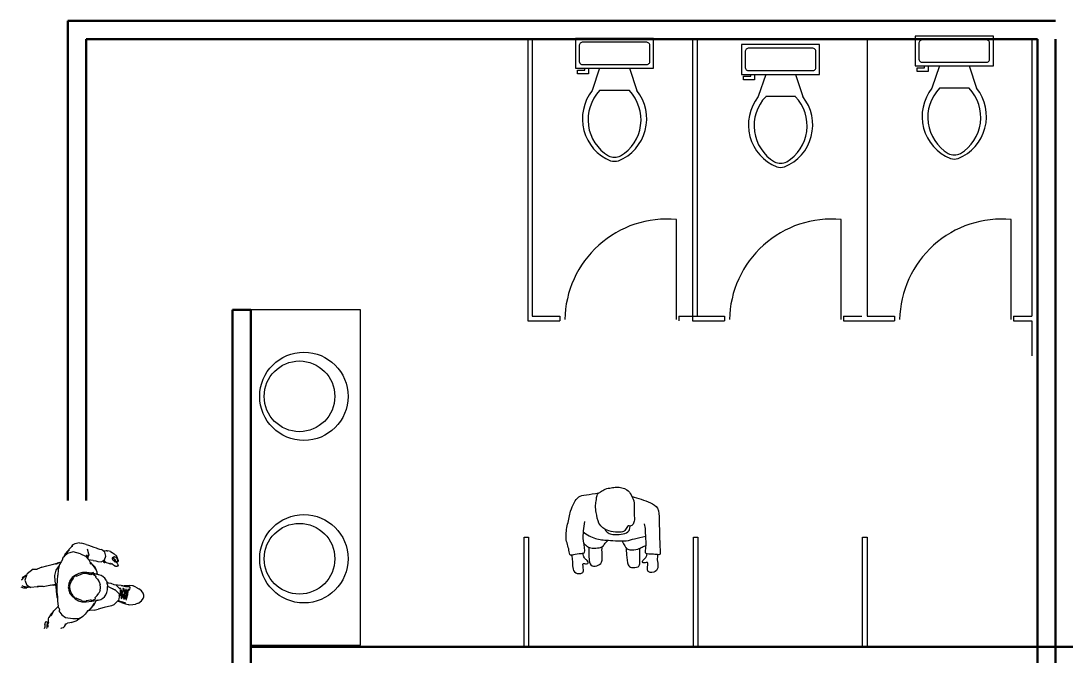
# Model space of a CAD drawing. Header units: millimetres. Extents: x -9564 to 100156, y -26854 to 24346.
# Drawn here: x 91501 to 97214, y -4112 to -643 of the extents above; entities that cross this region are included whole.
import ezdxf

# ---------------------------------------------------------------- set-up
doc = ezdxf.new("R2010")
doc.units = ezdxf.units.MM
doc.header["$LTSCALE"] = 100
doc.layers.add('Muebles', color=112, linetype='Continuous')
doc.layers.add('Personal', color=171, linetype='Continuous')
doc.layers.add('Paredes', color=7, linetype='Continuous', lineweight=50)

# ---------------------------------------------------------------- blocks, each defined once
blk = doc.blocks.new('Toilet - top')
for p, q in [((9.5, -6), (9.5, -2)), ((-8, -8.5), (-8, -8)), ((-7, -8), (-7, -9.5)), ((-4, -8), (-6, -14)), ((4, -8), (6, -14)), ((-10, -8.5), (-8, -8.5)), ((-10, -9.5), (-10, -8.5)), ((-7, -9.5), (-10, -9.5)), ((4, -14), (-4, -14))]:
    blk.add_line(p, q)
blk.add_lwpolyline([(10.5, -8), (10.5, 0), (-10.5, 0), (-10.5, -8)], close=True)
for points in [[(-9.5, -2), (-9.5, -6)], [(8.5, -1), (-8.5, -1)], [(-8.5, -7), (8.5, -7)]]:
    blk.add_lwpolyline(points)
for centre, radius, start, end in [((-8.62, -1.88), 0.884, 81.8699, 188.1301), ((8.62, -1.88), 0.884, 351.8699, 98.1301), ((-8.62, -6.12), 0.884, 171.8699, 278.1301), ((8.62, -6.12), 0.884, 261.8699, 8.1301), ((3.52, -21.58), 12.17, 141.4691, 247.9714), ((4.2, -21.82), 11.33, 136.3677, 238.9468), ((-3.52, -21.58), 12.17, 292.0284, 38.5307), ((-4.2, -21.82), 11.33, 301.053, 43.6321), ((0, -27.88), 4, 245.7318, 294.2682), ((0, -29), 4, 254.8605, 285.1395)]:
    blk.add_arc(centre, radius, start, end)
blk = doc.blocks.new('pa17-16')
for points, knots in [([(5.62, 2.5537), (5.6188, 2.5427), (5.6154, 2.5253), (5.6223, 2.4901), (5.6346, 2.4293), (5.661, 2.4064), (5.685, 2.3908), (5.7322, 2.3832), (5.7723, 2.3842), (5.7881, 2.3969), (5.8018, 2.4268), (5.8146, 2.4162), (5.8324, 2.4305), (5.8382, 2.4568), (5.8318, 2.5038), (5.8344, 2.5615), (5.8137, 2.5937), (5.7944, 2.6284), (5.7307, 2.6388), (5.7037, 2.6296), (5.6679, 2.626), (5.6442, 2.6055), (5.6228, 2.5961), (5.6214, 2.5667), (5.62, 2.5537)], [0, 0, 0, 0, 0.297584, 0.631064, 1.068635, 1.39533, 1.69617, 2.097861, 2.458938, 2.716293, 3.010442, 3.199165, 3.447293, 3.731671, 4.119196, 4.541864, 4.881702, 5.22714, 5.673063, 5.989311, 6.327668, 6.644571, 6.906626, 7.259736, 7.259736, 7.259736, 7.259736]), ([(5.5575, 2.4391), (5.5549, 2.4218), (5.5525, 2.3852), (5.5491, 2.3329), (5.5712, 2.2599), (5.5431, 2.2589), (5.5029, 2.2526), (5.4793, 2.2435), (5.4785, 2.2813), (5.4499, 2.3438), (5.4658, 2.4235), (5.4776, 2.5033), (5.5116, 2.5798), (5.5552, 2.585), (5.608, 2.5962), (5.6336, 2.6001)], [0, 0, 0, 0, 0.404899, 0.829805, 1.276298, 1.516647, 1.885942, 2.122553, 2.418487, 2.881882, 3.382407, 3.897515, 4.613825, 5.020942, 5.393355, 5.393355, 5.393355, 5.393355]), ([(5.8196, 2.5846), (5.837, 2.5819), (5.8817, 2.5675), (5.9755, 2.5418), (5.972, 2.4609), (5.9791, 2.3926), (5.9812, 2.315), (5.9891, 2.2612), (5.9692, 2.2664), (5.9401, 2.2663), (5.9063, 2.2668), (5.9005, 2.2811), (5.909, 2.3184), (5.9007, 2.3606), (5.9019, 2.4011), (5.8964, 2.4238), (5.8933, 2.4348)], [6.682038, 6.682038, 6.682038, 6.682038, 7.076266, 7.806153, 8.304227, 8.77662, 9.284333, 9.649979, 9.844608, 10.160206, 10.472731, 10.661147, 10.998544, 11.371438, 11.724832, 12.051545, 12.051545, 12.051545, 12.051545]), ([(5.6724, 2.3994), (5.675, 2.3947), (5.6837, 2.383), (5.7041, 2.3718), (5.7348, 2.3697), (5.774, 2.3728), (5.8085, 2.3874), (5.8116, 2.4015), (5.8144, 2.4199)], [0.121052, 0.121052, 0.121052, 0.121052, 0.297289, 0.584433, 0.895396, 1.26174, 1.600834, 1.760925, 1.760925, 1.760925, 1.760925]), ([(5.5522, 2.3809), (5.573, 2.3653), (5.6222, 2.3398), (5.6924, 2.3383), (5.7952, 2.3323), (5.8376, 2.352), (5.881, 2.3613), (5.9019, 2.366)], [0, 0, 0, 0, 0.49262, 0.970296, 1.525877, 1.91054, 2.357805, 2.357805, 2.357805, 2.357805]), ([(5.5552, 2.3206), (5.5597, 2.3147), (5.5706, 2.3043), (5.5892, 2.2916), (5.6248, 2.2913), (5.6613, 2.2967), (5.6731, 2.3154), (5.6858, 2.3299), (5.6912, 2.3378)], [0, 0, 0, 0, 0.262594, 0.520609, 0.853848, 1.185107, 1.43842, 1.738028, 1.738028, 1.738028, 1.738028]), ([(5.7713, 2.3359), (5.7736, 2.3305), (5.7786, 2.3203), (5.7954, 2.2951), (5.8154, 2.2848), (5.8612, 2.2906), (5.8838, 2.3057), (5.8988, 2.3117), (5.9058, 2.3148)], [0, 0, 0, 0, 0.233477, 0.532145, 0.79329, 1.163492, 1.458071, 1.725911, 1.725911, 1.725911, 1.725911]), ([(5.5867, 2.2952), (5.5866, 2.2877), (5.5872, 2.2667), (5.5883, 2.1873), (5.6353, 2.19), (5.6673, 2.2128), (5.6606, 2.2618), (5.6599, 2.2881), (5.6606, 2.3008)], [0.078483, 0.078483, 0.078483, 0.078483, 0.321516, 0.797556, 1.122606, 1.448668, 1.830958, 2.166281, 2.166281, 2.166281, 2.166281]), ([(5.7943, 2.2992), (5.7951, 2.2858), (5.7984, 2.2614), (5.8038, 2.2002), (5.8255, 2.1869), (5.8672, 2.191), (5.8755, 2.2117), (5.8718, 2.2605), (5.8715, 2.286), (5.871, 2.2978)], [0, 0, 0, 0, 0.353805, 0.775896, 1.041599, 1.377968, 1.615337, 2.001902, 2.313716, 2.313716, 2.313716, 2.313716]), ([(5.4915, 2.2484), (5.4936, 2.2374), (5.4981, 2.215), (5.4968, 2.1806), (5.512, 2.1445), (5.5569, 2.147), (5.5634, 2.1681), (5.5498, 2.2128), (5.5753, 2.1995), (5.5912, 2.209), (5.5741, 2.2257), (5.5617, 2.2339), (5.5559, 2.2515), (5.5556, 2.26)], [0, 0, 0, 0, 0.324329, 0.654038, 0.980089, 1.31306, 1.562526, 1.890179, 2.123217, 2.319335, 2.559559, 2.78492, 3.066636, 3.066636, 3.066636, 3.066636]), ([(5.9713, 2.2652), (5.9703, 2.2553), (5.9686, 2.234), (5.9786, 2.2017), (5.9668, 2.1644), (5.9218, 2.1628), (5.9134, 2.1832), (5.9229, 2.229), (5.8988, 2.2135), (5.882, 2.2215), (5.8976, 2.2397), (5.908, 2.248), (5.912, 2.2618), (5.9127, 2.2683)], [0.038839, 0.038839, 0.038839, 0.038839, 0.324329, 0.654038, 0.980089, 1.31306, 1.562526, 1.890179, 2.123217, 2.319335, 2.559559, 2.78492, 2.989829, 2.989829, 2.989829, 2.989829])]:
    blk.add_open_spline(points, degree=3, knots=knots)

msp = doc.modelspace()

# ---------------------------------------------------------------- linework, layer by layer
at = {"layer": 'Muebles'}
for p, q in [((94271.457, -743.024, -0.001), (94271.457, -2280.789, -0.001)), ((94296.457, -743.024, -0.001), (94296.457, -2255.789, -0.001)), ((95171.457, -743.024, -0.007), (95171.457, -2280.789, -0.007)), ((95196.457, -743.024, -0.007), (95196.457, -2255.789, -0.007)), ((95196.457, -743.024, -0.001), (95196.457, -2255.789, -0.001)), ((96126.457, -743.024, -0.007), (96126.457, -2255.789, -0.007)), ((97026.457, -743.024), (97026.457, -2255.789, -0.008)), ((95083.638, -2274.485, 0.002), (95083.638, -1727.089, 0.001)), ((95983.638, -2274.485, -0.005), (95983.638, -1727.089, -0.005)), ((96913.638, -2274.485, -0.005), (96913.638, -1727.089, -0.005)), ((95096.457, -2255.789, 0), (95196.457, -2255.789, 0)), ((95096.457, -2255.789, 0), (95096.457, -2280.789, 0)), ((95996.457, -2255.789, -0.006), (96096.457, -2255.789, -0.006)), ((95996.457, -2255.789, -0.006), (95996.457, -2280.789, -0.006)), ((95996.457, -2280.789, -0.006), (96276.457, -2280.789, -0.006)), ((96926.457, -2255.789, -0.006), (97026.457, -2255.789, -0.006)), ((96926.457, -2255.789, -0.006), (96926.457, -2280.789, -0.006)), ((96926.457, -2280.789, -0.006), (97026.457, -2280.789, -0.006)), ((97026.457, -2280.789, -0.008), (97026.457, -2471.91, -0.009))]:
    msp.add_line(p, q, dxfattribs=at)
for points, elevation in [([(93357.653, -4052.352), (93357.653, -2221.232), (92757.653, -2221.232), (92757.653, -4052.352)], 0.026), ([(94276.457, -4061.91), (94251.457, -4061.91), (94251.457, -3461.91), (94276.457, -3461.91)], 0), ([(95201.457, -4061.91), (95176.457, -4061.91), (95176.457, -3461.91), (95201.457, -3461.91)], 0), ([(96126.457, -4061.91), (96101.457, -4061.91), (96101.457, -3461.91), (96126.457, -3461.91)], 0)]:
    msp.add_lwpolyline(points, close=True, dxfattribs=dict(at, elevation=elevation))
for points, elevation in [([(94271.457, -2280.789), (94446.457, -2280.789)], 0), ([(94296.457, -2255.789), (94446.457, -2255.789)], 0), ([(94446.457, -2255.789), (94446.457, -2280.789)], 0), ([(95171.457, -2280.789), (95346.457, -2280.789)], -0.006), ([(95196.457, -2255.789), (95346.457, -2255.789)], -0.006), ([(95346.457, -2255.789), (95346.457, -2280.789)], -0.006), ([(96126.457, -2255.789), (96276.457, -2255.789)], -0.006), ([(96276.457, -2255.789), (96276.457, -2280.789)], -0.006)]:
    msp.add_lwpolyline(points, dxfattribs=dict(at, elevation=elevation))
for centre, radius in [((93048.07, -2693.369, 0.045), 241.312), ((93023.939, -2693.369, 0.045), 193.049), ((93048.07, -3580.214, 0.045), 241.312), ((93023.939, -3580.214, 0.045), 193.049)]:
    msp.add_circle(centre, radius, dxfattribs=at)
for centre in [(95033.148, -2284.026, 0.002), (95933.148, -2284.026, -0.005), (96863.148, -2284.026, -0.005)]:
    msp.add_arc(centre, 559.221, 84.819869, 179.022367, dxfattribs=at)
at = {"layer": 'Paredes', "color": 0}
for p, q in [((91757.653, -3261.91, -0.008), (91757.653, -643.024)), ((91857.653, -643.024), (91757.653, -643.024)), ((92757.653, -643.024), (91857.653, -643.024)), ((97155.731, -643.024), (92757.653, -643.024)), ((91857.653, -3261.91, -0.008), (91857.653, -743.024, -0.008)), ((91957.653, -743.024, -0.008), (91857.653, -743.024, -0.008)), ((91957.653, -743.024, -0.008), (92757.653, -743.024)), ((93417.279, -743.024), (92757.653, -743.024)), ((97056.457, -743.024), (93417.279, -743.024)), ((97056.457, -7130.795, -0.008), (97056.457, -743.024)), ((97155.731, -7230.795, -0.008), (97155.731, -743.024)), ((92657.653, -5993.03, 0.006), (92657.653, -2221.232, 0.006)), ((92757.653, -5993.03, 0.006), (92757.653, -2221.232, 0.002)), ((92757.653, -4061.91, 0.026), (97056.457, -4061.91, -0.004))]:
    msp.add_line(p, q, dxfattribs=at)
at = {"layer": 'Paredes'}
for p, q in [((97056.457, -743.024), (97056.457, -2471.91, -0.009)), ((92657.653, -2221.232, 0.006), (92757.653, -2221.232, 0.002)), ((97056.457, -4061.91, -0.004), (100056.457, -4061.91, -0.004))]:
    msp.add_line(p, q, dxfattribs=at)
at = {"layer": 'Personal'}
for p, q in [((91741.846, -3560.056, -0.014), (91762.247, -3536.508, -0.014)), ((91743.838, -3553.335, -0.014), (91769.936, -3522.24, -0.014)), ((91766.192, -3533.79, -0.014), (91762.247, -3536.508, -0.014)), ((91776.553, -3516.631, -0.014), (91769.936, -3522.24, -0.014)), ((91780.614, -3513.362, -0.014), (91776.553, -3516.631, -0.014)), ((91780.614, -3513.362, -0.014), (91785.922, -3505.047, -0.014)), ((91780.745, -3513.256, -0.014), (91780.614, -3513.362, -0.014)), ((91780.745, -3513.256, -0.014), (91784.153, -3507.885, -0.014)), ((91783.05, -3511.4, -0.014), (91780.745, -3513.256, -0.014)), ((91785.922, -3505.047, -0.014), (91784.153, -3507.885, -0.014)), ((91795.557, -3498.938, -0.014), (91785.922, -3505.047, -0.014)), ((91821.02, -3493.542, -0.014), (91795.557, -3498.938, -0.014)), ((91821.02, -3493.542, -0.014), (91832.651, -3495.899, -0.014)), ((91858.419, -3502.576, -0.014), (91832.651, -3495.899, -0.014)), ((91858.419, -3502.576, -0.014), (91871.142, -3505.763, -0.014)), ((91864.001, -3525.988, -0.014), (91871.769, -3554.365, -0.014)), ((91871.142, -3505.763, -0.014), (91884.861, -3512.023, -0.014)), ((91884.861, -3512.023, -0.014), (91899.125, -3517.484, -0.014)), ((91899.125, -3517.484, -0.014), (91912.761, -3521.304, -0.014)), ((91912.761, -3521.304, -0.014), (91920.67, -3524.354, -0.014)), ((91920.67, -3524.354, -0.014), (91930.967, -3528.792, -0.014)), ((91930.967, -3528.792, -0.014), (91942.329, -3530.258, -0.014)), ((91951.674, -3537.475, -0.014), (91942.329, -3530.258, -0.014)), ((91951.674, -3537.475, -0.014), (91953.13, -3537.392, -0.014)), ((91959.638, -3543.625, -0.014), (91951.674, -3537.475, -0.014)), ((91953.13, -3537.392, -0.014), (91957.787, -3536.649, -0.014)), ((91953.13, -3537.392, -0.014), (91953.997, -3537.343, -0.014)), ((91957.787, -3536.649, -0.014), (91967.2, -3535.947, -0.014)), ((91967.2, -3535.947, -0.014), (91971.186, -3536.119, -0.014)), ((91967.2, -3535.947, -0.014), (91971.286, -3536.186, -0.014)), ((91971.186, -3536.119, -0.014), (91971.286, -3536.186, -0.014)), ((91971.186, -3536.119, -0.014), (91971.469, -3536.197, -0.014)), ((91971.286, -3536.186, -0.014), (91971.469, -3536.197, -0.014)), ((91971.469, -3536.197, -0.014), (91977.012, -3536.521, -0.014)), ((91991.253, -3540.077, -0.014), (91977.012, -3536.521, -0.014)), ((91991.253, -3540.077, -0.014), (91999.918, -3545.661, -0.014)), ((91720.96, -3597.057, -0.014), (91712.778, -3611.035, -0.014)), ((91714.193, -3600.265, -0.014), (91720.96, -3597.057, -0.014)), ((91730.011, -3581.595, -0.014), (91720.96, -3597.057, -0.014)), ((91730.011, -3581.595, -0.014), (91732.52, -3571.458, -0.014)), ((91732.52, -3571.458, -0.014), (91739.352, -3565.953, -0.014)), ((91739.352, -3565.953, -0.014), (91756.625, -3552.037, -0.014)), ((91739.352, -3565.953, -0.014), (91739.388, -3562.893, -0.014)), ((91739.388, -3562.893, -0.014), (91741.846, -3560.056, -0.014)), ((91741.846, -3560.056, -0.014), (91743.838, -3553.335, -0.014)), ((91786.834, -3543.472, -0.014), (91756.625, -3552.037, -0.014)), ((91826.773, -3553.467, -0.014), (91786.834, -3543.472, -0.014)), ((91826.773, -3553.467, -0.014), (91855.03, -3565.703, -0.014)), ((91855.03, -3565.703, -0.014), (91871.699, -3584.104, -0.014)), ((91864.869, -3569.372, -0.014), (91860.57, -3560.1, -0.014)), ((91864.869, -3569.372, -0.014), (91860.924, -3558.773, -0.014)), ((91868.171, -3576.494, -0.014), (91864.869, -3569.372, -0.014)), ((91868.171, -3576.494, -0.014), (91868.529, -3573.936, -0.014)), ((91871.699, -3584.104, -0.014), (91868.171, -3576.494, -0.014)), ((91868.529, -3573.936, -0.014), (91869.238, -3567.908, -0.014)), ((91872.35, -3559.23, -0.014), (91869.238, -3567.908, -0.014)), ((91869.238, -3567.908, -0.014), (91869.846, -3562.736, -0.014)), ((91871.699, -3584.104, -0.014), (91872.381, -3585.659, -0.014)), ((91871.769, -3554.365, -0.014), (91872.35, -3559.23, -0.014)), ((91872.381, -3585.659, -0.014), (91876.145, -3585.826, -0.014)), ((91872.381, -3585.659, -0.014), (91872.436, -3585.784, -0.014)), ((91882.195, -3587.506, -0.014), (91872.436, -3585.784, -0.014)), ((91872.436, -3585.784, -0.014), (91877.708, -3597.803, -0.014)), ((91877.708, -3597.803, -0.014), (91879.162, -3600.972, -0.014)), ((91895.558, -3590.774, -0.014), (91882.195, -3587.506, -0.014)), ((91895.558, -3590.774, -0.014), (91911.04, -3591.753, -0.014)), ((91911.04, -3591.753, -0.014), (91922.799, -3595.327, -0.014)), ((91922.799, -3595.327, -0.014), (91940.668, -3596.689, -0.014)), ((91940.668, -3596.689, -0.014), (91952.688, -3589.935, -0.014)), ((91952.673, -3590.239, -0.014), (91952.688, -3589.935, -0.014)), ((91952.673, -3590.239, -0.014), (91953.612, -3595.793, -0.014)), ((91952.688, -3589.935, -0.014), (91953.269, -3589.609, -0.014)), ((91953.269, -3589.609, -0.014), (91954.931, -3588.675, -0.014)), ((91953.269, -3589.609, -0.014), (91958.453, -3592.74, -0.014)), ((91955.788, -3600.062, -0.014), (91953.612, -3595.793, -0.014)), ((91954.931, -3588.675, -0.014), (91958.243, -3586.814, -0.014)), ((91954.931, -3588.675, -0.014), (91958.453, -3592.74, -0.014)), ((91958.243, -3586.814, -0.014), (91965.541, -3565.531, -0.014)), ((91958.453, -3592.74, -0.014), (91963.956, -3596.996, -0.014)), ((91965.541, -3565.531, -0.014), (91959.638, -3543.625, -0.014)), ((91963.11, -3599.744, -0.014), (91963.956, -3596.996, -0.014)), ((91963.763, -3598.748, -0.014), (91964.232, -3597.21, -0.014)), ((91963.956, -3596.996, -0.014), (91964.232, -3597.21, -0.014)), ((91964.232, -3597.21, -0.014), (91968.155, -3600.244, -0.014)), ((91999.918, -3545.661, -0.014), (92011.086, -3553.767, -0.014)), ((92000.337, -3580.615, -0.014), (92000.374, -3580.681, -0.014)), ((92000.843, -3578.496, -0.014), (92000.374, -3580.681, -0.014)), ((92000.374, -3580.681, -0.014), (92003.223, -3585.836, -0.014)), ((92001.168, -3576.986, -0.014), (92000.843, -3578.496, -0.014)), ((92002.308, -3579.812, -0.014), (92000.843, -3578.496, -0.014)), ((92001.392, -3575.941, -0.014), (92001.168, -3576.986, -0.014)), ((92001.168, -3576.986, -0.014), (92002.006, -3576.085, -0.014)), ((92001.392, -3575.941, -0.014), (92007.168, -3570.236, -0.014)), ((92002.4, -3571.251, -0.014), (92001.392, -3575.941, -0.014)), ((92002.006, -3576.085, -0.014), (92004.524, -3575.357, -0.014)), ((92006.036, -3589.609, -0.014), (92003.223, -3585.836, -0.014)), ((92004.524, -3575.357, -0.014), (92009.133, -3574.024, -0.014)), ((92004.524, -3575.357, -0.014), (92009.708, -3577.515, -0.014)), ((92010.752, -3593.974, -0.014), (92006.036, -3589.609, -0.014)), ((92007.168, -3570.236, -0.014), (92013.604, -3568.903, -0.014)), ((92010.091, -3577.617, -0.014), (92009.708, -3577.515, -0.014)), ((92011.582, -3580.41, -0.014), (92010.091, -3577.617, -0.014)), ((92011.679, -3578.037, -0.014), (92010.091, -3577.617, -0.014)), ((92010.752, -3593.974, -0.014), (92011.902, -3594.536, -0.014)), ((92013.236, -3555.975, -0.014), (92011.086, -3553.767, -0.014)), ((92011.582, -3580.41, -0.014), (92013.658, -3582.729, -0.014)), ((92013.839, -3594.751, -0.014), (92011.902, -3594.536, -0.014)), ((92011.902, -3594.536, -0.014), (92015.446, -3596.267, -0.014)), ((92019.201, -3560.244, -0.014), (92013.236, -3555.975, -0.014)), ((92015.218, -3569.861, -0.014), (92013.604, -3568.903, -0.014)), ((92013.913, -3583.676, -0.014), (92013.658, -3582.729, -0.014)), ((92013.658, -3582.729, -0.014), (92015.454, -3584.735, -0.014)), ((92016.609, -3592.729, -0.014), (92013.839, -3594.751, -0.014)), ((92015.609, -3588.278, -0.014), (92013.913, -3583.676, -0.014)), ((92015.218, -3569.861, -0.014), (92021.004, -3572.215, -0.014)), ((92015.446, -3596.267, -0.014), (92017.84, -3597.352, -0.014)), ((92015.992, -3585.127, -0.014), (92015.454, -3584.735, -0.014)), ((92016.673, -3591.217, -0.014), (92015.609, -3588.278, -0.014)), ((92016.605, -3586.854, -0.014), (92015.992, -3585.127, -0.014)), ((92018.495, -3586.95, -0.014), (92015.992, -3585.127, -0.014)), ((92018.134, -3589.693, -0.014), (92016.605, -3586.854, -0.014)), ((92018.128, -3589.849, -0.014), (92016.609, -3592.729, -0.014)), ((92016.609, -3592.729, -0.014), (92016.673, -3591.217, -0.014)), ((92020.043, -3598.614, -0.014), (92017.84, -3597.352, -0.014)), ((92018.128, -3589.849, -0.014), (92018.134, -3589.693, -0.014)), ((92019.195, -3591.666, -0.014), (92018.134, -3589.693, -0.014)), ((92022.235, -3595.271, -0.014), (92019.195, -3591.666, -0.014)), ((92021.999, -3562.312, -0.014), (92019.201, -3560.244, -0.014)), ((92023.646, -3601.069, -0.014), (92020.043, -3598.614, -0.014)), ((92023.776, -3573.478, -0.014), (92021.004, -3572.215, -0.014)), ((92021.999, -3562.312, -0.014), (92025.282, -3566.11, -0.014)), ((92022.235, -3595.271, -0.014), (92024.221, -3596.978, -0.014)), ((92024.911, -3576.091, -0.014), (92023.776, -3573.478, -0.014)), ((92024.221, -3596.978, -0.014), (92026.43, -3597.116, -0.014)), ((92026.764, -3580.136, -0.014), (92024.911, -3576.091, -0.014)), ((92025.952, -3570.733, -0.014), (92025.282, -3566.11, -0.014)), ((92025.952, -3570.733, -0.014), (92027.265, -3574.553, -0.014)), ((92029.127, -3597.531, -0.014), (92026.43, -3597.116, -0.014)), ((92026.43, -3597.116, -0.014), (92028.59, -3597.252, -0.014)), ((92028.725, -3583.833, -0.014), (92026.764, -3580.136, -0.014)), ((92029.691, -3578.176, -0.014), (92027.265, -3574.553, -0.014)), ((92029.747, -3586.103, -0.014), (92028.725, -3583.833, -0.014)), ((92031.963, -3595.854, -0.014), (92029.127, -3597.531, -0.014)), ((92030.815, -3581.431, -0.014), (92029.691, -3578.176, -0.014)), ((92030.395, -3588.77, -0.014), (92029.747, -3586.103, -0.014)), ((92031.909, -3592.538, -0.014), (92030.395, -3588.77, -0.014)), ((92031.812, -3584.401, -0.014), (92030.815, -3581.431, -0.014)), ((92033.028, -3587.099, -0.014), (92031.812, -3584.401, -0.014)), ((92032.726, -3595.01, -0.014), (92031.909, -3592.538, -0.014)), ((92031.963, -3595.854, -0.014), (92032.726, -3595.01, -0.014)), ((92032.726, -3595.01, -0.014), (92034.463, -3592.053, -0.014)), ((92033.711, -3587.76, -0.014), (92033.028, -3587.099, -0.014)), ((92033.439, -3588.009, -0.014), (92033.028, -3587.099, -0.014)), ((92033.711, -3587.76, -0.014), (92034.418, -3590.181, -0.014)), ((92034.463, -3592.053, -0.014), (92034.418, -3590.181, -0.014)), ((91568.151, -3637.596, -0.014), (91534.976, -3662.592, -0.014)), ((91568.151, -3637.596, -0.014), (91590.843, -3636.489, -0.014)), ((91615.753, -3627.003, -0.014), (91590.843, -3636.489, -0.014)), ((91615.753, -3627.003, -0.014), (91642.674, -3619.371, -0.014)), ((91642.674, -3619.371, -0.014), (91671.437, -3611.617, -0.014)), ((91671.437, -3611.617, -0.014), (91700.369, -3605.27, -0.014)), ((91693.195, -3642.687, -0.014), (91684.996, -3672.253, -0.014)), ((91702.645, -3605.803, -0.014), (91690.066, -3611.795, -0.014)), ((91711.003, -3616.997, -0.014), (91693.195, -3642.687, -0.014)), ((91708.638, -3602.929, -0.014), (91700.369, -3605.27, -0.014)), ((91708.638, -3602.929, -0.014), (91702.645, -3605.803, -0.014)), ((91705.947, -3639.969, -0.014), (91703.431, -3669.907, -0.014)), ((91711.479, -3616.538, -0.014), (91705.947, -3639.969, -0.014)), ((91714.193, -3600.265, -0.014), (91708.638, -3602.929, -0.014)), ((91711.479, -3616.538, -0.014), (91711.003, -3616.997, -0.014)), ((91712.778, -3611.035, -0.014), (91711.479, -3616.538, -0.014)), ((91861.063, -3655.194, -0.014), (91837.882, -3655.896, -0.014)), ((91860.925, -3655.158, -0.014), (91837.923, -3655.854, -0.014)), ((91861.063, -3655.194, -0.014), (91860.925, -3655.158, -0.014)), ((91861.063, -3655.194, -0.014), (91890.904, -3660.236, -0.014)), ((91887.896, -3659.69, -0.014), (91861.063, -3655.194, -0.014)), ((91887.68, -3606.183, -0.014), (91879.162, -3600.972, -0.014)), ((91879.162, -3600.972, -0.014), (91880.414, -3603.702, -0.014)), ((91880.414, -3603.702, -0.014), (91884.74, -3608.225, -0.014)), ((91880.414, -3603.702, -0.014), (91882.283, -3607.778, -0.014)), ((91898.08, -3618.267, -0.014), (91887.68, -3606.183, -0.014)), ((91907.417, -3626.141, -0.014), (91887.68, -3606.183, -0.014)), ((91898.294, -3655.221, -0.014), (91887.896, -3659.69, -0.014)), ((91910.483, -3637.004, -0.014), (91898.08, -3618.267, -0.014)), ((91898.418, -3661.737, -0.014), (91898.294, -3655.221, -0.014)), ((91918.869, -3652.873, -0.014), (91907.417, -3626.141, -0.014)), ((91920.637, -3666.492, -0.014), (91918.869, -3652.873, -0.014)), ((91955.788, -3600.062, -0.014), (91959.98, -3601.161, -0.014)), ((91959.98, -3601.161, -0.014), (91963.11, -3599.744, -0.014)), ((91963.763, -3598.748, -0.014), (91963.11, -3599.744, -0.014)), ((91968.155, -3600.244, -0.014), (91980.337, -3605.181, -0.014)), ((91980.337, -3605.181, -0.014), (91983.317, -3605.54, -0.014)), ((91983.916, -3606.33, -0.014), (91983.317, -3605.54, -0.014)), ((91983.317, -3605.54, -0.014), (91988.785, -3606.2, -0.014)), ((91986.745, -3607.528, -0.014), (91983.916, -3606.33, -0.014)), ((91989.84, -3607.202, -0.014), (91986.745, -3607.528, -0.014)), ((91988.785, -3606.2, -0.014), (91988.98, -3606.225, -0.014)), ((91988.785, -3606.2, -0.014), (91990.495, -3606.855, -0.014)), ((91990.495, -3606.855, -0.014), (91989.815, -3607.022, -0.014)), ((91990.685, -3606.927, -0.014), (91989.84, -3607.202, -0.014)), ((91990.533, -3606.845, -0.014), (91990.495, -3606.855, -0.014)), ((91990.533, -3606.845, -0.014), (91990.685, -3606.927, -0.014)), ((91990.714, -3606.918, -0.014), (91990.685, -3606.927, -0.014)), ((91990.714, -3606.918, -0.014), (91991.997, -3607.43, -0.014)), ((91991.997, -3607.43, -0.014), (91996.594, -3608.825, -0.014)), ((91999.644, -3608.991, -0.014), (91996.594, -3608.825, -0.014)), ((91999.644, -3608.991, -0.014), (92001.858, -3609.99, -0.014)), ((92000.564, -3609.041, -0.014), (91999.644, -3608.991, -0.014)), ((92001.858, -3609.99, -0.014), (92005.86, -3613.162, -0.014)), ((92005.86, -3613.162, -0.014), (92007.698, -3614.664, -0.014)), ((92012.255, -3618.449, -0.014), (92007.698, -3614.664, -0.014)), ((92012.255, -3618.449, -0.014), (92015.834, -3619.957, -0.014)), ((92018.335, -3620.852, -0.014), (92015.834, -3619.957, -0.014)), ((92021.585, -3621.964, -0.014), (92018.335, -3620.852, -0.014)), ((92025.305, -3622.39, -0.014), (92021.585, -3621.964, -0.014)), ((92023.646, -3601.069, -0.014), (92026.806, -3604.119, -0.014)), ((92025.305, -3622.39, -0.014), (92028.004, -3621.357, -0.014)), ((92026.806, -3604.119, -0.014), (92029.753, -3608.011, -0.014)), ((92028.004, -3621.357, -0.014), (92029.97, -3620.604, -0.014)), ((92030.285, -3620.715, -0.014), (92028.004, -3621.357, -0.014)), ((92029.753, -3608.011, -0.014), (92031.616, -3611.583, -0.014)), ((92032.483, -3615.725, -0.014), (92030.285, -3620.715, -0.014)), ((92031.616, -3611.583, -0.014), (92032.483, -3615.725, -0.014)), ((91506.251, -3696.606, -0.014), (91507.113, -3694.998, -0.014)), ((91507.113, -3694.998, -0.014), (91518.155, -3682.528, -0.014)), ((91508.605, -3682.133, -0.014), (91525.711, -3672.398, -0.014)), ((91518.202, -3682.497, -0.014), (91518.155, -3682.528, -0.014)), ((91518.202, -3682.497, -0.014), (91519.406, -3681.139, -0.014)), ((91519.406, -3681.139, -0.014), (91523.586, -3677.734, -0.014)), ((91531.866, -3671.819, -0.014), (91523.567, -3696.437, -0.014)), ((91523.567, -3696.437, -0.014), (91533.779, -3724.641, -0.014)), ((91531.866, -3671.819, -0.014), (91523.586, -3677.734, -0.014)), ((91532.716, -3669.296, -0.014), (91525.711, -3672.398, -0.014)), ((91532.716, -3669.296, -0.014), (91531.866, -3671.819, -0.014)), ((91534.976, -3662.592, -0.014), (91532.716, -3669.296, -0.014)), ((91684.996, -3672.253, -0.014), (91687.444, -3702.723, -0.014)), ((91687.444, -3702.723, -0.014), (91690.232, -3719.363, -0.014)), ((91699.337, -3726.724, -0.014), (91700.908, -3698.929, -0.014)), ((91700.908, -3698.929, -0.014), (91703.431, -3669.907, -0.014)), ((91767.628, -3706.072, -0.014), (91763.304, -3716.083, -0.014)), ((91770.972, -3698.291, -0.014), (91767.628, -3706.072, -0.014)), ((91770.523, -3718.641, -0.014), (91777.167, -3702.744, -0.014)), ((91782.464, -3683.459, -0.014), (91770.972, -3698.291, -0.014)), ((91770.972, -3698.291, -0.014), (91771.084, -3698.069, -0.014)), ((91782.464, -3683.459, -0.014), (91771.084, -3698.069, -0.014)), ((91777.167, -3702.744, -0.014), (91786.485, -3689.753, -0.014)), ((91794.816, -3673.575, -0.014), (91782.464, -3683.459, -0.014)), ((91782.579, -3683.298, -0.014), (91782.464, -3683.459, -0.014)), ((91794.816, -3673.575, -0.014), (91782.579, -3683.298, -0.014)), ((91799.482, -3673.702, -0.014), (91784.897, -3685.43, -0.014)), ((91784.897, -3685.43, -0.014), (91786.485, -3689.753, -0.014)), ((91785.44, -3686.082, -0.014), (91785.366, -3686.208, -0.014)), ((91785.554, -3686.273, -0.014), (91785.472, -3686.384, -0.014)), ((91785.484, -3686.403, -0.014), (91785.554, -3686.273, -0.014)), ((91799.401, -3669.905, -0.014), (91794.816, -3673.575, -0.014)), ((91799.401, -3669.905, -0.014), (91799.484, -3669.865, -0.014)), ((91799.482, -3673.702, -0.014), (91800.988, -3672.504, -0.014)), ((91799.528, -3669.83, -0.014), (91799.484, -3669.865, -0.014)), ((91803.274, -3668.046, -0.014), (91799.528, -3669.83, -0.014)), ((91805.538, -3675.035, -0.014), (91800.988, -3672.504, -0.014)), ((91803.274, -3668.046, -0.014), (91803.303, -3668.021, -0.014)), ((91810.299, -3664.668, -0.014), (91803.303, -3668.021, -0.014)), ((91803.303, -3668.021, -0.014), (91806.169, -3665.524, -0.014)), ((91805.538, -3675.035, -0.014), (91821.414, -3667.998, -0.014)), ((91806.169, -3665.524, -0.014), (91810.299, -3664.668, -0.014)), ((91810.299, -3664.668, -0.014), (91810.321, -3664.663, -0.014)), ((91818.671, -3660.685, -0.014), (91810.321, -3664.663, -0.014)), ((91837.882, -3655.896, -0.014), (91818.671, -3660.685, -0.014)), ((91818.769, -3660.608, -0.014), (91818.671, -3660.685, -0.014)), ((91837.882, -3655.896, -0.014), (91818.769, -3660.608, -0.014)), ((91821.414, -3667.998, -0.014), (91836.809, -3663.509, -0.014)), ((91836.809, -3663.509, -0.014), (91838.327, -3659.566, -0.014)), ((91837.923, -3655.854, -0.014), (91837.882, -3655.896, -0.014)), ((91838.327, -3659.566, -0.014), (91839.303, -3659.009, -0.014)), ((91839.303, -3659.009, -0.014), (91860.044, -3658.822, -0.014)), ((91860.044, -3658.822, -0.014), (91860.969, -3659.028, -0.014)), ((91862.951, -3663.516, -0.014), (91860.969, -3659.028, -0.014)), ((91883.655, -3668.293, -0.014), (91862.951, -3663.516, -0.014)), ((91890.144, -3664.211, -0.014), (91883.655, -3668.293, -0.014)), ((91890.564, -3660.137, -0.014), (91887.896, -3659.69, -0.014)), ((91890.144, -3664.211, -0.014), (91891.922, -3663.6, -0.014)), ((91890.904, -3660.236, -0.014), (91890.564, -3660.137, -0.014)), ((91890.904, -3660.236, -0.014), (91914.167, -3665.032, -0.014)), ((91898.418, -3661.737, -0.014), (91890.904, -3660.236, -0.014)), ((91891.922, -3663.6, -0.014), (91910.047, -3673.511, -0.014)), ((91913.811, -3664.875, -0.014), (91898.418, -3661.737, -0.014)), ((91911.804, -3674.679, -0.014), (91909.704, -3681.544, -0.014)), ((91909.704, -3681.544, -0.014), (91919.874, -3692.322, -0.014)), ((91910.047, -3673.511, -0.014), (91911.804, -3674.679, -0.014)), ((91920.637, -3666.492, -0.014), (91913.811, -3664.875, -0.014)), ((91926.524, -3667.992, -0.014), (91914.167, -3665.032, -0.014)), ((91919.874, -3692.322, -0.014), (91929.006, -3705.646, -0.014)), ((91926.078, -3667.782, -0.014), (91920.637, -3666.492, -0.014)), ((91939.594, -3671.662, -0.014), (91926.078, -3667.782, -0.014)), ((91940.001, -3671.828, -0.014), (91926.524, -3667.992, -0.014)), ((91929.006, -3705.646, -0.014), (91935.106, -3721.315, -0.014)), ((91939.594, -3671.662, -0.014), (91940.001, -3671.828, -0.014)), ((91951.753, -3678.215, -0.014), (91940.001, -3671.828, -0.014)), ((91951.513, -3677.99, -0.014), (91940.001, -3671.828, -0.014)), ((91951.753, -3678.215, -0.014), (91951.513, -3677.99, -0.014)), ((91960.601, -3686.507, -0.014), (91951.753, -3678.215, -0.014)), ((91967.36, -3696.973, -0.014), (91960.601, -3686.507, -0.014)), ((91967.36, -3696.973, -0.014), (91972.49, -3710.367, -0.014)), ((91973.061, -3714.078, -0.014), (91972.49, -3710.367, -0.014)), ((91501.463, -3732.829, -0.014), (91514.892, -3739.988, -0.014)), ((91510.355, -3727.921, -0.014), (91508.818, -3727.077, -0.014)), ((91510.355, -3727.921, -0.014), (91522.618, -3733.494, -0.014)), ((91514.892, -3739.988, -0.014), (91533.871, -3738.917, -0.014)), ((91524.815, -3733.622, -0.014), (91522.618, -3733.494, -0.014)), ((91524.815, -3733.622, -0.014), (91543.959, -3734.296, -0.014)), ((91533.779, -3724.641, -0.014), (91549.693, -3734.105, -0.014)), ((91550.898, -3734.822, -0.014), (91533.871, -3738.917, -0.014)), ((91550.623, -3734.658, -0.014), (91536.524, -3737.451, -0.014)), ((91543.959, -3734.296, -0.014), (91549.693, -3734.105, -0.014)), ((91549.693, -3734.105, -0.014), (91550.623, -3734.658, -0.014)), ((91550.623, -3734.658, -0.014), (91550.898, -3734.822, -0.014)), ((91550.898, -3734.822, -0.014), (91556.369, -3738.076, -0.014)), ((91591.116, -3733.721, -0.014), (91556.369, -3738.076, -0.014)), ((91591.116, -3733.721, -0.014), (91597.845, -3732.449, -0.014)), ((91597.845, -3732.449, -0.014), (91592.331, -3732.504, -0.014)), ((91622.928, -3732.2, -0.014), (91597.845, -3732.449, -0.014)), ((91622.928, -3732.2, -0.014), (91660.156, -3725.06, -0.014)), ((91660.156, -3725.06, -0.014), (91661.058, -3724.889, -0.014)), ((91661.058, -3724.889, -0.014), (91690.232, -3719.363, -0.014)), ((91680.096, -3726.656, -0.014), (91661.058, -3724.889, -0.014)), ((91691.075, -3724.396, -0.014), (91680.096, -3726.656, -0.014)), ((91690.232, -3719.363, -0.014), (91691.075, -3724.396, -0.014)), ((91691.075, -3724.396, -0.014), (91692.17, -3730.935, -0.014)), ((91692.17, -3730.935, -0.014), (91695.046, -3758.531, -0.014)), ((91695.046, -3758.531, -0.014), (91697.364, -3788.554, -0.014)), ((91700.242, -3748.692, -0.014), (91699.337, -3726.724, -0.014)), ((91699.753, -3757.147, -0.014), (91700.242, -3748.692, -0.014)), ((91700.463, -3754.072, -0.014), (91700.242, -3748.692, -0.014)), ((91701.769, -3782.674, -0.014), (91700.463, -3754.072, -0.014)), ((91761.083, -3738.134, -0.014), (91760.526, -3739.029, -0.014)), ((91760.526, -3739.029, -0.014), (91761.202, -3739.204, -0.014)), ((91760.635, -3740.075, -0.014), (91760.526, -3739.029, -0.014)), ((91761.285, -3729.656, -0.014), (91760.634, -3734.104, -0.014)), ((91760.634, -3734.104, -0.014), (91761.083, -3738.134, -0.014)), ((91761.319, -3740.251, -0.014), (91760.635, -3740.075, -0.014)), ((91760.702, -3728.685, -0.014), (91760.842, -3727.622, -0.014)), ((91761.45, -3728.526, -0.014), (91760.702, -3728.685, -0.014)), ((91760.702, -3728.685, -0.014), (91761.285, -3729.656, -0.014)), ((91760.842, -3727.622, -0.014), (91761.606, -3727.462, -0.014)), ((91761.083, -3738.134, -0.014), (91761.202, -3739.204, -0.014)), ((91761.202, -3739.204, -0.014), (91761.319, -3740.251, -0.014)), ((91761.45, -3728.526, -0.014), (91761.285, -3729.656, -0.014)), ((91761.319, -3740.251, -0.014), (91762.631, -3752.029, -0.014)), ((91761.606, -3727.462, -0.014), (91761.45, -3728.526, -0.014)), ((91763.244, -3716.274, -0.014), (91761.606, -3727.462, -0.014)), ((91762.631, -3752.029, -0.014), (91769.731, -3770.287, -0.014)), ((91763.244, -3716.274, -0.014), (91763.304, -3716.083, -0.014)), ((91768.289, -3734.389, -0.014), (91770.523, -3718.641, -0.014)), ((91769.977, -3750.21, -0.014), (91768.289, -3734.389, -0.014)), ((91776.079, -3766.308, -0.014), (91769.977, -3750.21, -0.014)), ((91784.939, -3779.617, -0.014), (91776.079, -3766.308, -0.014)), ((91918.341, -3781.628, -0.014), (91927.929, -3768.637, -0.014)), ((91934.555, -3753.18, -0.014), (91927.929, -3768.637, -0.014)), ((91934.555, -3753.18, -0.014), (91936.875, -3737.282, -0.014)), ((91936.875, -3737.282, -0.014), (91935.106, -3721.315, -0.014)), ((91966.372, -3777.369, -0.014), (91971.567, -3764.899, -0.014)), ((91971.567, -3764.899, -0.014), (91974.172, -3750.994, -0.014)), ((91981.219, -3713.864, -0.014), (91973.061, -3714.078, -0.014)), ((91974.496, -3723.338, -0.014), (91973.061, -3714.078, -0.014)), ((91974.172, -3750.994, -0.014), (91975.612, -3737.679, -0.014)), ((91974.498, -3723.401, -0.014), (91974.496, -3723.338, -0.014)), ((91974.498, -3723.401, -0.014), (91975.141, -3731.638, -0.014)), ((91975.141, -3731.638, -0.014), (91975.753, -3731.656, -0.014)), ((91975.612, -3737.679, -0.014), (91975.141, -3731.638, -0.014)), ((91984.545, -3734.817, -0.014), (91975.986, -3731.895, -0.014)), ((91994.027, -3715.638, -0.014), (91981.219, -3713.864, -0.014)), ((91984.545, -3734.817, -0.014), (92002.471, -3743.401, -0.014)), ((91985.739, -3735.624, -0.014), (92015.662, -3749.718, -0.014)), ((92011.722, -3721.883, -0.014), (91994.027, -3715.638, -0.014)), ((92002.376, -3743.316, -0.014), (92002.471, -3743.401, -0.014)), ((92002.471, -3743.401, -0.014), (92015.662, -3749.718, -0.014)), ((92049.286, -3726.358, -0.014), (92011.722, -3721.883, -0.014)), ((92021.691, -3725.401, -0.014), (92011.722, -3721.883, -0.014)), ((92017.231, -3750.461, -0.014), (92015.662, -3749.718, -0.014)), ((92017.231, -3750.461, -0.014), (92037.932, -3772.304, -0.014)), ((92042.028, -3744.792, -0.014), (92021.691, -3725.401, -0.014)), ((92037.756, -3781.264, -0.014), (92045.432, -3767.888, -0.014)), ((92041.054, -3742.263, -0.014), (92040.997, -3742.755, -0.014)), ((92044.16, -3741.863, -0.014), (92041.054, -3742.263, -0.014)), ((92042.146, -3744.946, -0.014), (92042.028, -3744.792, -0.014)), ((92043.602, -3746.337, -0.014), (92042.146, -3744.946, -0.014)), ((92044.104, -3742.18, -0.014), (92044.118, -3742.1, -0.014)), ((92045.018, -3742.052, -0.014), (92044.16, -3741.863, -0.014)), ((92047.581, -3745.11, -0.014), (92045.018, -3742.052, -0.014)), ((92045.053, -3774.258, -0.014), (92049.424, -3768.654, -0.014)), ((92045.13, -3751.467, -0.014), (92045.054, -3751.219, -0.014)), ((92045.354, -3752.192, -0.014), (92045.084, -3752.157, -0.014)), ((92045.128, -3751.5, -0.014), (92045.13, -3751.467, -0.014)), ((92045.354, -3752.192, -0.014), (92045.128, -3751.5, -0.014)), ((92045.432, -3767.888, -0.014), (92045.162, -3752.913, -0.014)), ((92047.208, -3758.19, -0.014), (92045.354, -3752.192, -0.014)), ((92049.424, -3768.654, -0.014), (92047.208, -3758.19, -0.014)), ((92050.109, -3752.806, -0.014), (92047.581, -3745.11, -0.014)), ((92057.976, -3728.422, -0.014), (92049.286, -3726.358, -0.014)), ((92049.286, -3726.358, -0.014), (92061.901, -3727.512, -0.014)), ((92049.673, -3769.825, -0.014), (92049.424, -3768.654, -0.014)), ((92049.472, -3773.379, -0.014), (92049.673, -3769.825, -0.014)), ((92061.154, -3754.234, -0.014), (92050.109, -3752.806, -0.014)), ((92051.559, -3757.22, -0.014), (92050.109, -3752.806, -0.014)), ((92053.012, -3764.055, -0.014), (92051.559, -3757.22, -0.014)), ((92053.012, -3764.055, -0.014), (92053.214, -3763.796, -0.014)), ((92053.911, -3768.289, -0.014), (92053.012, -3764.055, -0.014)), ((92055.569, -3758.136, -0.014), (92053.214, -3763.796, -0.014)), ((92054.199, -3769.643, -0.014), (92053.298, -3782.817, -0.014)), ((92053.911, -3768.289, -0.014), (92056.516, -3764.854, -0.014)), ((92054.199, -3769.643, -0.014), (92053.911, -3768.289, -0.014)), ((92056.516, -3764.854, -0.014), (92059.869, -3755.897, -0.014)), ((92057.976, -3728.422, -0.014), (92073.52, -3732.205, -0.014)), ((92059.341, -3743.001, -0.014), (92059.329, -3744.172, -0.014)), ((92061.855, -3742.646, -0.014), (92059.341, -3743.001, -0.014)), ((92060.353, -3745.349, -0.014), (92059.957, -3744.842, -0.014)), ((92062.017, -3747.448, -0.014), (92060.353, -3745.349, -0.014)), ((92063.876, -3754.129, -0.014), (92061.154, -3754.234, -0.014)), ((92061.853, -3742.694, -0.014), (92061.855, -3742.646, -0.014)), ((92062.599, -3742.554, -0.014), (92061.855, -3742.646, -0.014)), ((92061.901, -3727.512, -0.014), (92072.125, -3726.894, -0.014)), ((92061.901, -3727.512, -0.014), (92066.656, -3727.947, -0.014)), ((92063.876, -3754.129, -0.014), (92062.017, -3747.448, -0.014)), ((92064.991, -3745.443, -0.014), (92062.599, -3742.554, -0.014)), ((92065.311, -3759.285, -0.014), (92063.876, -3754.129, -0.014)), ((92067.358, -3753.994, -0.014), (92064.991, -3745.443, -0.014)), ((92066.611, -3769.743, -0.014), (92065.082, -3773.669, -0.014)), ((92065.311, -3759.285, -0.014), (92066.611, -3769.743, -0.014)), ((92066.611, -3769.743, -0.014), (92066.738, -3770.757, -0.014)), ((92072.262, -3727.947, -0.014), (92066.656, -3727.947, -0.014)), ((92066.656, -3727.947, -0.014), (92071.977, -3728.433, -0.014)), ((92075.254, -3753.689, -0.014), (92067.358, -3753.994, -0.014)), ((92068.558, -3758.331, -0.014), (92067.358, -3753.994, -0.014)), ((92068.558, -3758.331, -0.014), (92069.176, -3763.159, -0.014)), ((92069.176, -3763.159, -0.014), (92069.159, -3763.203, -0.014)), ((92069.159, -3763.203, -0.014), (92069.894, -3769.169, -0.014)), ((92069.176, -3763.159, -0.014), (92069.386, -3762.37, -0.014)), ((92069.894, -3769.169, -0.014), (92072.079, -3763.095, -0.014)), ((92069.894, -3769.169, -0.014), (92070.063, -3770.541, -0.014)), ((92072.079, -3763.095, -0.014), (92073.395, -3757.308, -0.014)), ((92072.125, -3726.894, -0.014), (92096.5, -3724.179, -0.014)), ((92073.52, -3732.205, -0.014), (92093.243, -3732.494, -0.014)), ((92074.739, -3749.341, -0.014), (92074.701, -3749.192, -0.014)), ((92075.014, -3751.762, -0.014), (92074.739, -3749.341, -0.014)), ((92076.063, -3760.987, -0.014), (92075.253, -3753.867, -0.014)), ((92076.625, -3772.308, -0.014), (92076.063, -3760.987, -0.014)), ((92077.088, -3747.572, -0.014), (92076.383, -3744.856, -0.014)), ((92077.734, -3753.669, -0.014), (92077.088, -3747.572, -0.014)), ((92085.009, -3753.863, -0.014), (92077.734, -3753.669, -0.014)), ((92078.412, -3760.077, -0.014), (92077.734, -3753.669, -0.014)), ((92078.575, -3764.672, -0.014), (92078.412, -3760.077, -0.014)), ((92078.805, -3771.165, -0.014), (92078.575, -3764.672, -0.014)), ((92078.805, -3771.165, -0.014), (92079.462, -3768.477, -0.014)), ((92079.462, -3768.477, -0.014), (92082.011, -3758.266, -0.014)), ((92082.011, -3758.266, -0.014), (92082.521, -3756.575, -0.014)), ((92082.158, -3776.007, -0.014), (92084.211, -3758.425, -0.014)), ((92084.211, -3758.425, -0.014), (92084.746, -3754.648, -0.014)), ((92085.029, -3776.287, -0.014), (92087.289, -3758.245, -0.014)), ((92087.289, -3758.245, -0.014), (92087.797, -3754.014, -0.014)), ((92087.797, -3754.014, -0.014), (92088.625, -3747.13, -0.014)), ((92091.937, -3754.608, -0.014), (92087.797, -3754.014, -0.014)), ((92088.625, -3747.13, -0.014), (92089.067, -3744.779, -0.014)), ((92089.067, -3744.779, -0.014), (92088.833, -3744.723, -0.014)), ((92091.937, -3754.608, -0.014), (92094.728, -3747.855, -0.014)), ((92093.243, -3732.494, -0.014), (92097.153, -3736.904, -0.014)), ((92097.153, -3736.904, -0.014), (92094.728, -3747.855, -0.014)), ((92096.5, -3724.179, -0.014), (92112.2, -3727.209, -0.014)), ((92112.2, -3727.209, -0.014), (92114.822, -3728.136, -0.014)), ((92130.233, -3735.904, -0.014), (92114.822, -3728.136, -0.014)), ((92130.233, -3735.904, -0.014), (92145.358, -3744.933, -0.014)), ((92160.52, -3754.91, -0.014), (92145.358, -3744.933, -0.014)), ((92168.887, -3768.286, -0.014), (92160.52, -3754.91, -0.014)), ((92173.051, -3778.766, -0.014), (92168.887, -3768.286, -0.014)), ((91697.364, -3788.554, -0.014), (91701.327, -3797.959, -0.014)), ((91701.327, -3797.959, -0.014), (91700.937, -3811.432, -0.014)), ((91700.937, -3811.432, -0.014), (91705.313, -3840.145, -0.014)), ((91701.769, -3782.674, -0.014), (91701.327, -3797.959, -0.014)), ((91769.731, -3770.287, -0.014), (91780.726, -3785.51, -0.014)), ((91780.726, -3785.51, -0.014), (91797.192, -3799.643, -0.014)), ((91784.939, -3779.617, -0.014), (91783.204, -3783.675, -0.014)), ((91797.373, -3796.374, -0.014), (91783.204, -3783.675, -0.014)), ((91797.192, -3799.643, -0.014), (91816.129, -3809.53, -0.014)), ((91798.848, -3797.166, -0.014), (91797.373, -3796.374, -0.014)), ((91798.848, -3797.166, -0.014), (91803.47, -3794.971, -0.014)), ((91819.101, -3802.544, -0.014), (91803.47, -3794.971, -0.014)), ((91816.129, -3809.53, -0.014), (91835.16, -3814.983, -0.014)), ((91834.343, -3807.562, -0.014), (91819.101, -3802.544, -0.014)), ((91835.73, -3811.377, -0.014), (91834.343, -3807.562, -0.014)), ((91835.16, -3814.983, -0.014), (91858.306, -3816.483, -0.014)), ((91836.678, -3812.177, -0.014), (91835.73, -3811.377, -0.014)), ((91857.408, -3813.094, -0.014), (91836.678, -3812.177, -0.014)), ((91858.337, -3812.695, -0.014), (91857.408, -3813.094, -0.014)), ((91858.306, -3816.483, -0.014), (91888.285, -3812.392, -0.014)), ((91860.475, -3808.445, -0.014), (91858.337, -3812.695, -0.014)), ((91860.475, -3808.445, -0.014), (91881.328, -3804.393, -0.014)), ((91881.328, -3804.393, -0.014), (91883.439, -3803.983, -0.014)), ((91887.675, -3808.464, -0.014), (91881.328, -3804.393, -0.014)), ((91887.675, -3808.464, -0.014), (91887.721, -3808.444, -0.014)), ((91889.424, -3809.524, -0.014), (91887.675, -3808.464, -0.014)), ((91888.285, -3812.392, -0.014), (91911.707, -3808.311, -0.014)), ((91907.864, -3800.215, -0.014), (91889.424, -3809.524, -0.014)), ((91890.25, -3843.838, -0.014), (91904.024, -3822.441, -0.014)), ((91902.376, -3831.426, -0.014), (91913.024, -3808.047, -0.014)), ((91907.813, -3792.038, -0.014), (91918.341, -3781.628, -0.014)), ((91909.668, -3798.815, -0.014), (91907.813, -3792.038, -0.014)), ((91909.668, -3798.815, -0.014), (91907.864, -3800.215, -0.014)), ((91911.707, -3808.311, -0.014), (91913.024, -3808.047, -0.014)), ((91913.024, -3808.047, -0.014), (91916.9, -3807.268, -0.014)), ((91916.9, -3807.268, -0.014), (91922.721, -3806.112, -0.014)), ((91923.145, -3806.015, -0.014), (91922.721, -3806.112, -0.014)), ((91923.145, -3806.015, -0.014), (91937.77, -3802.309, -0.014)), ((91937.77, -3802.309, -0.014), (91949.969, -3796.187, -0.014)), ((91949.969, -3796.187, -0.014), (91958.856, -3788.329, -0.014)), ((91958.856, -3788.329, -0.014), (91966.372, -3777.369, -0.014)), ((92009.246, -3831.861, -0.014), (92029.726, -3812.726, -0.014)), ((92029.726, -3812.726, -0.014), (92029.883, -3812.58, -0.014)), ((92034.319, -3814.519, -0.014), (92029.726, -3812.726, -0.014)), ((92029.883, -3812.58, -0.014), (92033.291, -3809.396, -0.014)), ((92030.121, -3812.667, -0.014), (92029.883, -3812.58, -0.014)), ((92033.291, -3809.396, -0.014), (92033.572, -3809.133, -0.014)), ((92033.291, -3809.396, -0.014), (92052.176, -3815.753, -0.014)), ((92033.572, -3809.133, -0.014), (92035.728, -3807.119, -0.014)), ((92033.572, -3809.133, -0.014), (92053.746, -3814.937, -0.014)), ((92051.673, -3819.826, -0.014), (92034.319, -3814.519, -0.014)), ((92037.396, -3799.572, -0.014), (92035.728, -3807.119, -0.014)), ((92037.617, -3788.343, -0.014), (92037.396, -3799.572, -0.014)), ((92037.617, -3788.343, -0.014), (92043.148, -3782.478, -0.014)), ((92037.725, -3782.821, -0.014), (92037.617, -3788.343, -0.014)), ((92037.725, -3782.821, -0.014), (92039.629, -3780.882, -0.014)), ((92037.756, -3781.264, -0.014), (92037.725, -3782.821, -0.014)), ((92037.932, -3772.304, -0.014), (92037.756, -3781.264, -0.014)), ((92039.629, -3780.882, -0.014), (92045.053, -3774.258, -0.014)), ((92039.667, -3781.162, -0.014), (92045.053, -3774.258, -0.014)), ((92043.148, -3782.478, -0.014), (92049.426, -3774.202, -0.014)), ((92048.351, -3795.449, -0.014), (92046.961, -3796.188, -0.014)), ((92048.351, -3795.449, -0.014), (92051.825, -3791.24, -0.014)), ((92048.768, -3783.495, -0.014), (92049.002, -3781.706, -0.014)), ((92048.783, -3799.134, -0.014), (92050.909, -3797.935, -0.014)), ((92049.002, -3781.706, -0.014), (92049.426, -3774.202, -0.014)), ((92049.426, -3774.202, -0.014), (92049.58, -3773.998, -0.014)), ((92050.909, -3797.935, -0.014), (92059.434, -3787.035, -0.014)), ((92051.673, -3819.826, -0.014), (92073.328, -3826.825, -0.014)), ((92051.825, -3791.24, -0.014), (92053.298, -3782.817, -0.014)), ((92051.825, -3791.24, -0.014), (92056.527, -3785.543, -0.014)), ((92074.146, -3822.118, -0.014), (92053.746, -3814.937, -0.014)), ((92056.527, -3785.543, -0.014), (92065.082, -3773.669, -0.014)), ((92059.434, -3787.035, -0.014), (92065.601, -3777.97, -0.014)), ((92062.202, -3791.346, -0.014), (92063.177, -3788.075, -0.014)), ((92063.296, -3798.377, -0.014), (92062.927, -3798.741, -0.014)), ((92063.296, -3798.377, -0.014), (92069.548, -3788.725, -0.014)), ((92063.855, -3801.856, -0.014), (92065.123, -3800.412, -0.014)), ((92063.856, -3785.793, -0.014), (92064.945, -3782.138, -0.014)), ((92064.151, -3795.132, -0.014), (92063.922, -3795.865, -0.014)), ((92064.151, -3795.132, -0.014), (92068.124, -3782.837, -0.014)), ((92064.945, -3782.138, -0.014), (92065.601, -3777.97, -0.014)), ((92065.123, -3800.412, -0.014), (92071.451, -3790.314, -0.014)), ((92065.601, -3777.97, -0.014), (92066.718, -3776.329, -0.014)), ((92066.64, -3771.374, -0.014), (92066.738, -3770.757, -0.014)), ((92068.124, -3782.837, -0.014), (92070.063, -3770.541, -0.014)), ((92069.548, -3788.725, -0.014), (92074.8, -3778.717, -0.014)), ((92071.451, -3790.314, -0.014), (92075.905, -3781.197, -0.014)), ((92073.328, -3826.825, -0.014), (92087.535, -3830.108, -0.014)), ((92074.818, -3778.646, -0.014), (92074.8, -3778.717, -0.014)), ((92075.573, -3784.726, -0.014), (92075.021, -3787.728, -0.014)), ((92075.459, -3798.594, -0.014), (92077.568, -3793.298, -0.014)), ((92075.507, -3805.755, -0.014), (92076.264, -3804.289, -0.014)), ((92075.573, -3784.726, -0.014), (92075.905, -3781.197, -0.014)), ((92075.905, -3781.197, -0.014), (92076.262, -3780.466, -0.014)), ((92076.264, -3804.289, -0.014), (92080.13, -3794.414, -0.014)), ((92076.377, -3776.186, -0.014), (92076.665, -3773.121, -0.014)), ((92077.749, -3785.519, -0.014), (92076.62, -3793.682, -0.014)), ((92076.665, -3773.121, -0.014), (92076.625, -3772.308, -0.014)), ((92077.568, -3793.298, -0.014), (92082.158, -3776.007, -0.014)), ((92078.86, -3772.718, -0.014), (92077.749, -3785.519, -0.014)), ((92078.86, -3772.718, -0.014), (92078.805, -3771.165, -0.014)), ((92080.13, -3794.414, -0.014), (92085.029, -3776.287, -0.014)), ((92144.428, -3822.703, -0.014), (92128.573, -3827.746, -0.014)), ((92144.428, -3822.703, -0.014), (92161.356, -3810.846, -0.014)), ((92161.356, -3810.846, -0.014), (92170.435, -3796.785, -0.014)), ((92170.435, -3796.785, -0.014), (92173.216, -3787.93, -0.014)), ((92173.216, -3787.93, -0.014), (92173.051, -3778.766, -0.014)), ((91667.123, -3881.441, -0.014), (91653.859, -3901.563, -0.014)), ((91672.639, -3876.503, -0.014), (91667.123, -3881.441, -0.014)), ((91670.56, -3885.836, -0.014), (91675.694, -3874.308, -0.014)), ((91675.694, -3874.308, -0.014), (91672.639, -3876.503, -0.014)), ((91675.694, -3874.308, -0.014), (91675.841, -3873.98, -0.014)), ((91675.841, -3873.98, -0.014), (91681.071, -3864.172, -0.014)), ((91681.071, -3864.172, -0.014), (91705.787, -3841.239, -0.014)), ((91705.787, -3841.239, -0.014), (91705.313, -3840.145, -0.014)), ((91710.335, -3851.742, -0.014), (91705.787, -3841.239, -0.014)), ((91710.335, -3851.742, -0.014), (91711.999, -3860.834, -0.014)), ((91712.157, -3870.144, -0.014), (91711.999, -3860.834, -0.014)), ((91713.537, -3872.037, -0.014), (91712.157, -3870.144, -0.014)), ((91713.537, -3872.037, -0.014), (91724.588, -3886.714, -0.014)), ((91852.409, -3882.668, -0.014), (91839.463, -3896.517, -0.014)), ((91863.141, -3868.202, -0.014), (91852.409, -3882.668, -0.014)), ((91867.587, -3862.209, -0.014), (91863.141, -3868.202, -0.014)), ((91869.244, -3864.93, -0.014), (91863.141, -3868.202, -0.014)), ((91869.244, -3864.93, -0.014), (91871.416, -3862.75, -0.014)), ((91871.416, -3862.75, -0.014), (91878.466, -3855.67, -0.014)), ((91877.9, -3862.86, -0.014), (91871.416, -3862.75, -0.014)), ((91901.831, -3860.248, -0.014), (91877.9, -3862.86, -0.014)), ((91878.466, -3855.67, -0.014), (91890.25, -3843.838, -0.014)), ((91878.466, -3855.67, -0.014), (91882.31, -3853.261, -0.014)), ((91882.31, -3853.261, -0.014), (91902.376, -3831.426, -0.014)), ((91882.31, -3853.261, -0.014), (91890.25, -3843.838, -0.014)), ((91901.831, -3860.248, -0.014), (91924.116, -3856.069, -0.014)), ((91956.787, -3846.951, -0.014), (91924.116, -3856.069, -0.014)), ((91996.757, -3838.358, -0.014), (91956.787, -3846.951, -0.014)), ((91979.795, -3840.529, -0.014), (91956.787, -3846.951, -0.014)), ((92009.246, -3831.861, -0.014), (91996.757, -3838.358, -0.014)), ((92087.535, -3830.108, -0.014), (92093.582, -3831.618, -0.014)), ((92087.535, -3830.108, -0.014), (92090.492, -3830.791, -0.014)), ((92093.582, -3831.618, -0.014), (92112.631, -3830.9, -0.014)), ((92112.631, -3830.9, -0.014), (92128.573, -3827.746, -0.014)), ((91633.004, -3939.689, -0.014), (91632.515, -3944.411, -0.014)), ((91633.004, -3939.689, -0.014), (91633.872, -3933.373, -0.014)), ((91633.872, -3933.373, -0.014), (91634.274, -3930.83, -0.014)), ((91635.538, -3926.794, -0.014), (91634.274, -3930.83, -0.014)), ((91635.538, -3926.794, -0.014), (91637.576, -3924.363, -0.014)), ((91637.576, -3924.363, -0.014), (91639.757, -3923.705, -0.014)), ((91639.757, -3923.705, -0.014), (91642.602, -3924.091, -0.014)), ((91642.602, -3924.091, -0.014), (91645.605, -3926.11, -0.014)), ((91646.409, -3928.394, -0.014), (91645.605, -3926.11, -0.014)), ((91645.772, -3942.037, -0.014), (91646.427, -3935.196, -0.014)), ((91646.502, -3931.012, -0.014), (91646.409, -3928.394, -0.014)), ((91646.502, -3931.012, -0.014), (91646.409, -3930.656, -0.014)), ((91646.427, -3935.196, -0.014), (91646.502, -3931.012, -0.014)), ((91649.075, -3938.303, -0.014), (91646.863, -3941.478, -0.014)), ((91649.075, -3938.303, -0.014), (91649.343, -3938.09, -0.014)), ((91652.609, -3929.043, -0.014), (91649.12, -3934.48, -0.014)), ((91649.12, -3934.48, -0.014), (91650.8, -3933.812, -0.014)), ((91649.343, -3938.09, -0.014), (91649.12, -3934.48, -0.014)), ((91649.9, -3947.106, -0.014), (91649.343, -3938.09, -0.014)), ((91650.8, -3933.812, -0.014), (91652.609, -3929.043, -0.014)), ((91650.8, -3933.812, -0.014), (91651.251, -3934.787, -0.014)), ((91652.801, -3930.251, -0.014), (91651.251, -3934.787, -0.014)), ((91652.061, -3908.011, -0.014), (91653.859, -3901.563, -0.014)), ((91652.63, -3912.871, -0.014), (91652.061, -3908.011, -0.014)), ((91652.457, -3920.359, -0.014), (91652.63, -3912.871, -0.014)), ((91653.14, -3926.336, -0.014), (91652.457, -3920.359, -0.014)), ((91652.609, -3929.043, -0.014), (91653.142, -3927.636, -0.014)), ((91653.144, -3929.248, -0.014), (91652.801, -3930.251, -0.014)), ((91652.898, -3930.08, -0.014), (91652.801, -3930.251, -0.014)), ((91653.142, -3927.636, -0.014), (91653.14, -3926.336, -0.014)), ((91653.144, -3929.248, -0.014), (91653.142, -3927.636, -0.014)), ((91653.148, -3932.459, -0.014), (91653.144, -3929.248, -0.014)), ((91665.581, -3892.175, -0.014), (91670.56, -3885.836, -0.014)), ((91724.588, -3886.714, -0.014), (91745.86, -3900.68, -0.014)), ((91742.913, -3936.87, -0.014), (91755.628, -3932.765, -0.014)), ((91744.349, -3941.668, -0.014), (91749.38, -3936.438, -0.014)), ((91745.86, -3900.68, -0.014), (91784.79, -3907.117, -0.014)), ((91749.38, -3936.438, -0.014), (91755.373, -3932.9, -0.014)), ((91755.373, -3932.9, -0.014), (91755.628, -3932.765, -0.014)), ((91755.628, -3932.765, -0.014), (91755.996, -3932.646, -0.014)), ((91769.076, -3930.107, -0.014), (91755.996, -3932.646, -0.014)), ((91776.747, -3928.427, -0.014), (91769.076, -3930.107, -0.014)), ((91776.747, -3928.427, -0.014), (91802.919, -3920.091, -0.014)), ((91784.79, -3907.117, -0.014), (91817.789, -3906.39, -0.014)), ((91802.919, -3920.091, -0.014), (91811.52, -3916.439, -0.014)), ((91839.463, -3896.517, -0.014), (91811.52, -3916.439, -0.014)), ((91817.789, -3906.39, -0.014), (91839.463, -3896.517, -0.014)), ((91631.222, -3960.696, -0.014), (91631.59, -3955.671, -0.014)), ((91631.903, -3951.876, -0.014), (91631.59, -3955.671, -0.014)), ((91632.539, -3945.097, -0.014), (91631.903, -3951.876, -0.014)), ((91632.539, -3945.097, -0.014), (91632.515, -3944.411, -0.014)), ((91632.618, -3944.252, -0.014), (91632.539, -3945.097, -0.014)), ((91643.475, -3954.876, -0.014), (91640.455, -3961.244, -0.014)), ((91645.326, -3952.669, -0.014), (91643.475, -3954.876, -0.014)), ((91644.983, -3941.582, -0.014), (91645.519, -3943.801, -0.014)), ((91645.326, -3952.669, -0.014), (91645.573, -3947.609, -0.014)), ((91646.878, -3950.817, -0.014), (91645.326, -3952.669, -0.014)), ((91645.573, -3947.609, -0.014), (91645.519, -3943.801, -0.014)), ((91645.573, -3947.609, -0.014), (91645.606, -3944.366, -0.014)), ((91645.606, -3944.366, -0.014), (91645.772, -3942.037, -0.014)), ((91646.284, -3944.123, -0.014), (91646.863, -3941.478, -0.014)), ((91646.642, -3949.597, -0.014), (91646.284, -3944.123, -0.014)), ((91646.878, -3950.817, -0.014), (91646.642, -3949.597, -0.014)), ((91648.182, -3949.263, -0.014), (91646.878, -3950.817, -0.014)), ((91649.9, -3947.106, -0.014), (91648.182, -3949.263, -0.014)), ((91650.296, -3953.51, -0.014), (91649.9, -3947.106, -0.014)), ((91719.376, -3960.171, -0.014), (91721.257, -3959.662, -0.014)), ((91720.266, -3961.807, -0.014), (91722.109, -3959.432, -0.014)), ((91721.257, -3959.662, -0.014), (91722.109, -3959.432, -0.014)), ((91722.109, -3959.432, -0.014), (91725.808, -3958.431, -0.014)), ((91725.808, -3958.431, -0.014), (91733.544, -3955.646, -0.014)), ((91733.544, -3955.646, -0.014), (91739.136, -3950.205, -0.014)), ((91739.136, -3950.205, -0.014), (91744.349, -3941.668, -0.014))]:
    msp.add_line(p, q, dxfattribs=at)

# ---------------------------------------------------------------- block references
at = {"layer": 'Muebles', "extrusion": (0, 0, -1), "xscale": -20.32, "yscale": 20.32, "zscale": -20.32}
for p in [(-94745.702, -739.294, 0.002), (-96602.592, -726.628, 0.007), (-95653.293, -772.219, 0.007)]:
    msp.add_blockref('Toilet - top', p, dxfattribs=at)
at = {"layer": 'Personal', "xscale": 979.1504951166461, "yscale": 979.1504951166461, "zscale": 979.1504951166461, "rotation": 358.3998681193052}
msp.add_blockref('pa17-16', (89074.723, -5611.737, -0.014), dxfattribs=at)

doc.saveas('drawing.dxf')
